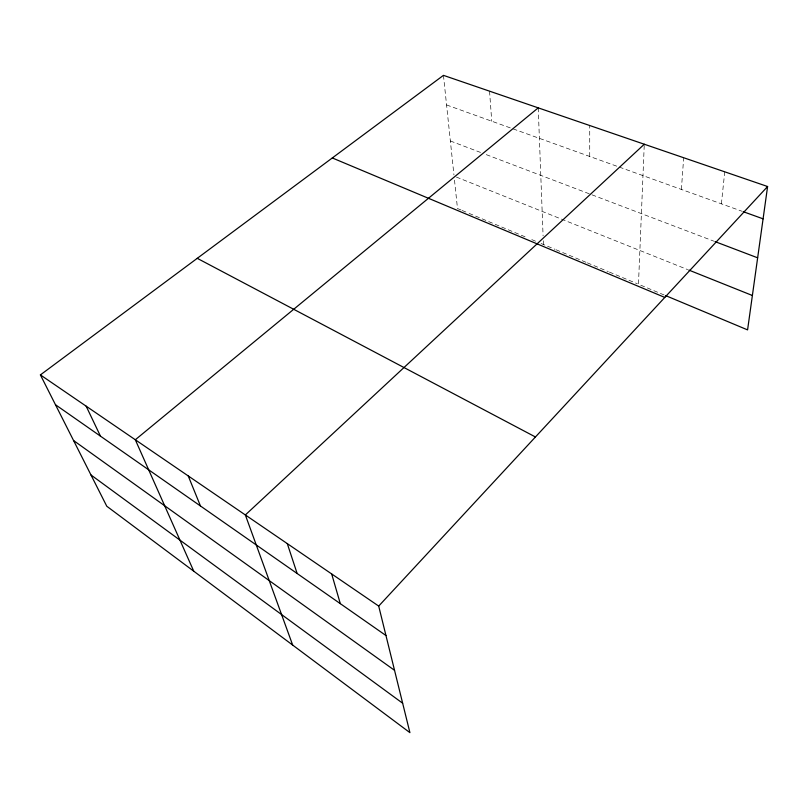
<?xml version="1.0" encoding="UTF-8"?>
<svg xmlns="http://www.w3.org/2000/svg" width="808" height="808" viewBox="0 0 808 808"><rect width="100%" height="100%" fill="white"/><g stroke="black" fill="none" stroke-linecap="round" stroke-linejoin="round"><path stroke-width="0.61" stroke-dasharray="4.04 3.03" d="M589.719 156.459L589.729 125.513M644.229 145.48L638.471 284.234L664.449 295.112M681.386 189.436L683.679 157.732M721.393 203.828L724.746 171.821M446.571 104.949L618.13 166.68M619.312 167.105L742.239 211.332M450.369 140.976L480.497 152.429M486.295 154.641L713.817 241.148M456.399 177.073L687.648 269.599M460.984 209.989L457.49 208.535L454.47 179.881M462.146 210.484L467.963 212.918M469.125 213.403L526.038 237.209M531.826 239.633L536.462 241.572M541.097 243.511L554.985 249.319M556.146 249.803L586.234 262.388M587.396 262.873L608.283 271.609M609.444 272.094L637.31 283.749M443.451 75.356L453.945 174.932M489.547 91.163L491.739 121.2M538.229 107.858L543.087 235.896M543.269 240.804L543.41 244.481"/><path stroke-width="1.21" d="M40.4 374.902L378.7 606.081L409.909 732.644L106.787 506.242L40.4 374.902L443.451 75.356L767.6 186.517L747.582 329.886L665.58 295.576M378.7 606.081L767.6 186.517M644.289 144.228L245.349 514.959L292.678 645.087M538.229 107.858L135.31 439.764L193.758 571.195M743.4 211.746L763.085 218.837M714.989 241.592L757.641 257.813M688.82 270.064L752.379 295.496M332.3 157.954L664.802 297.425M197.253 258.328L535.441 436.976M55.479 404.727L385.961 635.532M73.568 440.532L394.536 670.317M90.981 474.973L402.647 703.223M86.163 406.182L100.465 436.148M188.224 475.912L200.465 505.99M287.294 543.622L297.142 573.498M331.674 573.953L340.309 603.647"/></g></svg>
